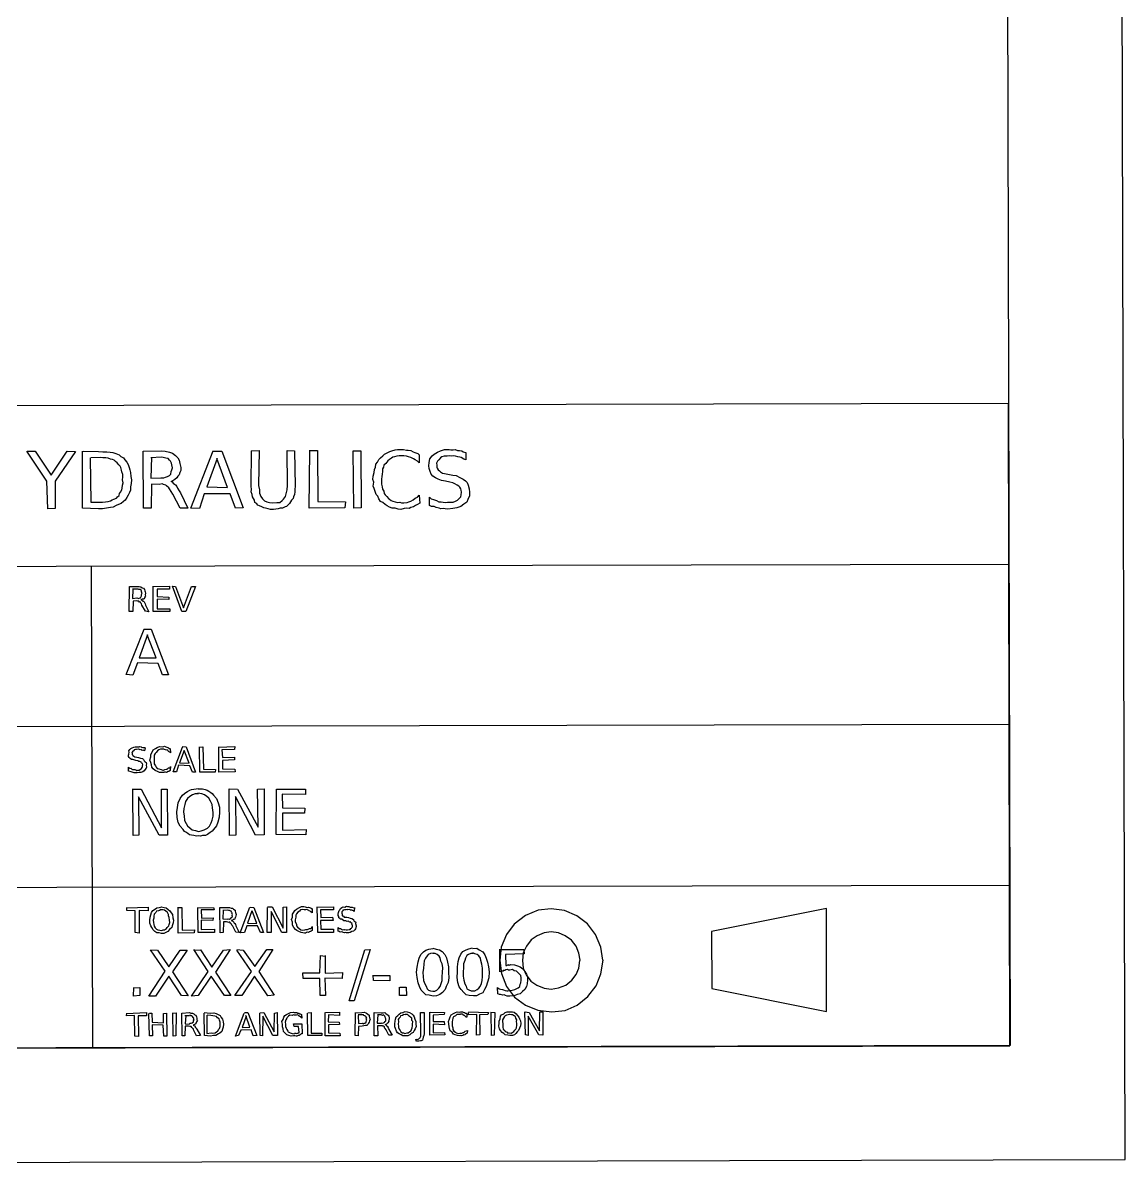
# Model space of a CAD drawing. Header units: millimetres. Extents: x 0 to 460, y -1 to 401.
# Drawn here: x 364.4 to 460.5, y -0.6 to 99.7 of the extents above; entities that cross this region are included whole.
import ezdxf

# ---------------------------------------------------------------- set-up
doc = ezdxf.new("R2010")
doc.units = ezdxf.units.MM

msp = doc.modelspace()

# ---------------------------------------------------------------- linework, layer by layer
for points in [[(0.5, -0.59), (460.47, 0.58), (459.48, 400.55), (-0.5, 399.41)], [(10.5, 9.49), (450.48, 10.55), (449.52, 390.55), (9.55, 389.45)], [(270.46, 10.08), (450.44, 10.51), (450.32, 66.51), (270.33, 66.1)], [(414.96, 17.97), (414.78, 19.09), (414.31, 20.2), (413.6, 21.14), (412.67, 21.83), (411.6, 22.31), (410.44, 22.45), (409.3, 22.32), (408.2, 21.87), (407.23, 21.1), (406.54, 20.22), (406.08, 19.1), (405.97, 17.93), (406.1, 16.8), (406.55, 15.68), (407.25, 14.75), (408.22, 14.05), (409.29, 13.61), (410.49, 13.47), (411.65, 13.59), (412.72, 14.03), (413.63, 14.8), (414.38, 15.72), (414.78, 16.79), (414.98, 17.96)], [(424.45, 15.49), (434.46, 13.49), (434.44, 22.48), (424.41, 20.48)], [(412.98, 17.96), (412.85, 18.59), (412.63, 19.18), (412.22, 19.7), (411.67, 20.08), (411.08, 20.34), (410.44, 20.45), (409.82, 20.35), (409.22, 20.08), (408.69, 19.73), (408.29, 19.2), (408, 18.61), (407.94, 17.94), (408.01, 17.28), (408.25, 16.68), (408.66, 16.15), (409.19, 15.78), (409.83, 15.53), (410.43, 15.43), (411.08, 15.55), (411.72, 15.79), (412.25, 16.21), (412.63, 16.72), (412.87, 17.27), (412.94, 17.94)]]:
    msp.add_lwpolyline(points, close=True)
for points in [[(364.77, 62.36), (365.46, 62.36), (366.85, 60.25), (368.26, 62.35), (368.98, 62.32), (367.2, 59.75), (367.19, 57.36), (366.55, 57.32), (366.48, 59.75), (364.74, 62.34)], [(369.63, 62.36), (370.98, 62.33), (371.36, 62.31), (371.71, 62.3), (371.99, 62.27), (372.24, 62.23), (372.49, 62.14), (372.78, 62.04), (372.93, 61.9), (373.16, 61.76), (373.28, 61.59), (373.45, 61.4), (373.57, 61.2), (373.64, 60.94), (373.7, 60.74), (373.78, 60.49), (373.8, 60.14), (373.85, 59.85), (373.83, 59.54), (373.77, 59.25), (373.76, 58.95), (373.68, 58.75), (373.56, 58.52), (373.45, 58.3), (373.31, 58.09), (373.16, 57.97), (372.96, 57.78), (372.73, 57.7), (372.52, 57.61), (372.27, 57.47), (372.02, 57.44), (371.69, 57.37), (371.33, 57.33), (370.98, 57.34), (369.6, 57.37), (369.58, 62.35)], [(377.3, 59.74), (377.4, 59.67), (377.48, 59.56), (377.6, 59.48), (377.7, 59.42), (377.8, 59.28), (377.87, 59.14), (378.02, 58.9), (378.14, 58.71), (378.78, 57.39), (378.1, 57.39), (377.46, 58.61), (377.32, 58.85), (377.18, 59.07), (377.1, 59.17), (376.92, 59.34), (376.85, 59.4), (376.66, 59.46), (376.53, 59.5), (376.28, 59.44), (375.59, 59.47), (375.58, 57.37), (374.89, 57.39), (374.88, 62.34), (376.43, 62.37), (376.8, 62.34), (377.17, 62.28), (377.44, 62.18), (377.69, 61.97), (377.9, 61.78), (378.02, 61.58), (378.08, 61.29), (378.16, 60.94), (378.15, 60.68), (378.07, 60.49), (378.01, 60.28), (377.91, 60.17), (377.81, 60.02), (377.64, 59.87), (377.47, 59.77), (377.29, 59.69)], [(380.92, 62.35), (381.72, 62.34), (383.6, 57.4), (382.91, 57.37), (382.47, 58.62), (380.19, 58.64), (379.8, 57.36), (379.04, 57.39), (380.98, 62.39)], [(384.3, 62.38), (384.99, 62.41), (384.93, 59.35), (385.02, 58.98), (385.03, 58.68), (385.12, 58.41), (385.28, 58.21), (385.44, 58.02), (385.65, 57.95), (385.89, 57.87), (386.18, 57.86), (386.53, 57.87), (386.8, 57.89), (386.99, 58.06), (387.11, 58.16), (387.27, 58.4), (387.34, 58.64), (387.42, 58.99), (387.45, 59.37), (387.43, 62.4), (388.07, 62.38), (388.12, 59.3), (388.1, 59), (388.1, 58.81), (388.08, 58.57), (387.97, 58.37), (387.94, 58.24), (387.81, 58.07), (387.71, 57.95), (387.64, 57.78), (387.49, 57.64), (387.38, 57.54), (387.24, 57.49), (387.02, 57.38), (386.82, 57.37), (386.64, 57.33), (386.45, 57.3), (386.23, 57.27), (385.98, 57.28), (385.78, 57.32), (385.54, 57.38), (385.4, 57.42), (385.23, 57.49), (385.03, 57.58), (384.87, 57.64), (384.77, 57.76), (384.62, 57.89), (384.59, 58.08), (384.48, 58.24), (384.42, 58.38), (384.37, 58.57), (384.3, 58.81), (384.32, 59.01), (384.29, 59.29), (384.31, 62.39)], [(389.34, 62.4), (390.06, 62.4), (390.09, 57.96), (392.51, 57.95), (392.46, 57.4), (389.36, 57.39), (389.39, 62.41)], [(393.19, 62.38), (393.84, 62.39), (393.87, 57.41), (393.23, 57.37), (393.19, 62.38)], [(398.94, 62.03), (398.94, 61.33), (398.78, 61.49), (398.6, 61.59), (398.44, 61.69), (398.22, 61.8), (398.02, 61.85), (397.82, 61.93), (397.61, 61.96), (397.45, 61.96), (397.18, 61.96), (396.98, 61.91), (396.8, 61.85), (396.63, 61.83), (396.51, 61.73), (396.36, 61.64), (396.19, 61.52), (396.12, 61.4), (396.02, 61.29), (395.87, 61.13), (395.82, 60.97), (395.75, 60.8), (395.74, 60.57), (395.7, 60.35), (395.68, 60.14), (395.66, 59.92), (395.65, 59.68), (395.65, 59.47), (395.7, 59.25), (395.74, 59.03), (395.86, 58.86), (395.88, 58.66), (395.98, 58.55), (396.11, 58.39), (396.26, 58.24), (396.35, 58.16), (396.49, 58.05), (396.64, 57.98), (396.85, 57.93), (397.04, 57.89), (397.24, 57.91), (397.4, 57.84), (397.61, 57.86), (397.88, 57.88), (398.04, 57.93), (398.21, 58), (398.41, 58.11), (398.6, 58.26), (398.8, 58.33), (398.95, 58.53), (398.98, 57.81), (398.78, 57.7), (398.61, 57.61), (398.43, 57.5), (398.2, 57.43), (398.05, 57.36), (397.81, 57.38), (397.63, 57.36), (397.35, 57.28), (397.11, 57.29), (396.83, 57.37), (396.58, 57.38), (396.36, 57.48), (396.16, 57.6), (395.98, 57.7), (395.78, 57.87), (395.57, 57.97), (395.42, 58.19), (395.33, 58.42), (395.18, 58.58), (395.1, 58.85), (395, 59.1), (394.94, 59.3), (394.98, 59.64), (394.9, 59.88), (394.92, 60.17), (395.01, 60.48), (395.04, 60.75), (395.12, 60.95), (395.17, 61.23), (395.3, 61.4), (395.43, 61.64), (395.57, 61.77), (395.76, 61.96), (395.92, 62.08), (396.15, 62.22), (396.39, 62.32), (396.56, 62.37), (396.84, 62.47), (397.06, 62.5), (397.4, 62.5), (397.58, 62.5), (397.82, 62.45), (397.99, 62.43), (398.22, 62.42), (398.4, 62.3), (398.57, 62.24), (398.81, 62.15), (398.93, 62.03)], [(402.99, 62.24), (403.01, 61.59), (402.84, 61.65), (402.6, 61.79), (402.47, 61.82), (402.31, 61.86), (402.11, 61.92), (401.94, 61.94), (401.79, 61.93), (401.6, 61.95), (401.38, 61.92), (401.11, 61.93), (400.91, 61.85), (400.79, 61.76), (400.65, 61.59), (400.53, 61.48), (400.45, 61.31), (400.48, 61.13), (400.49, 60.97), (400.51, 60.86), (400.59, 60.73), (400.7, 60.63), (400.81, 60.54), (400.97, 60.45), (401.14, 60.41), (401.43, 60.35), (401.86, 60.25), (402.16, 60.22), (402.48, 60.07), (402.77, 59.92), (402.98, 59.76), (403.12, 59.61), (403.22, 59.38), (403.3, 59.08), (403.33, 58.78), (403.31, 58.47), (403.19, 58.15), (403.08, 57.92), (402.83, 57.72), (402.56, 57.52), (402.23, 57.41), (401.87, 57.36), (401.44, 57.29), (401.21, 57.33), (401.05, 57.36), (400.82, 57.34), (400.67, 57.38), (400.42, 57.44), (400.25, 57.53), (400, 57.53), (399.83, 57.63), (399.84, 58.35), (399.99, 58.21), (400.19, 58.14), (400.45, 58.04), (400.65, 57.95), (400.85, 57.94), (401.02, 57.91), (401.24, 57.87), (401.4, 57.9), (401.64, 57.9), (401.89, 57.92), (402.1, 57.99), (402.28, 58.08), (402.42, 58.23), (402.56, 58.38), (402.61, 58.56), (402.64, 58.77), (402.6, 58.94), (402.56, 59.06), (402.49, 59.21), (402.4, 59.3), (402.25, 59.39), (402.05, 59.5), (401.88, 59.6), (401.62, 59.64), (401.22, 59.75), (400.87, 59.8), (400.6, 59.91), (400.35, 60.03), (400.14, 60.17), (399.99, 60.36), (399.9, 60.58), (399.8, 60.83), (399.78, 61.08), (399.82, 61.37), (399.88, 61.7), (400.06, 61.95), (400.25, 62.1), (400.52, 62.27), (400.81, 62.38), (401.15, 62.5), (401.55, 62.49), (401.7, 62.48), (401.9, 62.46), (402.06, 62.51), (402.27, 62.42), (402.45, 62.41), (402.65, 62.39), (402.78, 62.29), (402.99, 62.23)], [(370.26, 61.76), (370.31, 57.9), (371.13, 57.9), (371.34, 57.91), (371.6, 57.95), (371.82, 57.97), (372.03, 58.01), (372.18, 58.11), (372.33, 58.17), (372.54, 58.26), (372.65, 58.38), (372.77, 58.49), (372.82, 58.67), (372.9, 58.77), (373.02, 58.97), (373.04, 59.14), (373.06, 59.38), (373.12, 59.6), (373.08, 59.86), (373.11, 60.08), (373.09, 60.31), (373.02, 60.56), (373, 60.69), (372.94, 60.92), (372.87, 61.06), (372.76, 61.17), (372.61, 61.35), (372.46, 61.46), (372.35, 61.56), (372.2, 61.62), (372.03, 61.66), (371.82, 61.73), (371.62, 61.77), (371.37, 61.77), (371.14, 61.8), (370.3, 61.77)], [(375.6, 61.82), (375.55, 60), (376.41, 60.02), (376.67, 60.04), (376.83, 60.1), (377.01, 60.15), (377.18, 60.23), (377.29, 60.35), (377.33, 60.57), (377.37, 60.72), (377.43, 60.89), (377.36, 61.16), (377.35, 61.32), (377.27, 61.48), (377.17, 61.57), (377.04, 61.71), (376.85, 61.73), (376.63, 61.79), (376.44, 61.83), (375.55, 61.77)], [(381.34, 61.71), (380.42, 59.23), (382.24, 59.19), (381.31, 61.71)], [(270.38, 52.11), (450.34, 52.51)], [(370.48, 10.32), (370.38, 52.34)], [(374.74, 49.41), (374.74, 49.39), (374.82, 49.34), (374.85, 49.28), (374.91, 49.27), (374.96, 49.22), (375.01, 49.11), (375.04, 49.04), (375.07, 48.93), (375.37, 48.34), (375.08, 48.39), (374.76, 48.92), (374.74, 49.03), (374.68, 49.1), (374.65, 49.2), (374.56, 49.2), (374.51, 49.26), (374.48, 49.27), (374.38, 49.28), (374.26, 49.29), (374, 49.28), (373.98, 48.37), (373.64, 48.38), (373.67, 50.55), (374.31, 50.54), (374.53, 50.56), (374.67, 50.51), (374.79, 50.43), (374.89, 50.4), (374.99, 50.3), (375.02, 50.18), (375.06, 50.08), (375.09, 49.96), (375.05, 49.83), (375.08, 49.7), (375.03, 49.64), (375.01, 49.59), (374.94, 49.49), (374.89, 49.45), (374.81, 49.44), (374.68, 49.36)], [(373.97, 50.28), (373.95, 49.5), (374.32, 49.55), (374.46, 49.51), (374.53, 49.54), (374.63, 49.57), (374.66, 49.66), (374.71, 49.68), (374.74, 49.74), (374.74, 49.81), (374.77, 49.95), (374.78, 50.01), (374.72, 50.1), (374.73, 50.15), (374.69, 50.23), (374.61, 50.28), (374.51, 50.29), (374.43, 50.31), (374.31, 50.32), (373.95, 50.32)], [(375.75, 50.55), (377.18, 50.57), (377.16, 50.31), (376.09, 50.33), (376.09, 49.67), (377.1, 49.63), (377.1, 49.42), (376.09, 49.44), (376.1, 48.6), (377.2, 48.6), (377.21, 48.37), (375.75, 48.36), (375.74, 50.58)], [(378.24, 48.38), (377.42, 50.59), (377.7, 50.55), (378.39, 48.68), (379.1, 50.56), (379.43, 50.54), (378.6, 48.36), (378.25, 48.36)], [(374.94, 46.83), (375.58, 46.84), (377.08, 42.85), (376.55, 42.84), (376.18, 43.85), (374.37, 43.89), (373.98, 42.82), (373.39, 42.88), (374.96, 46.83)], [(375.26, 46.34), (374.52, 44.34), (376, 44.32), (375.22, 46.33)], [(270.38, 38.13), (450.38, 38.55)], [(375.05, 36.48), (374.99, 36.21), (374.93, 36.26), (374.87, 36.28), (374.79, 36.26), (374.7, 36.34), (374.61, 36.32), (374.56, 36.33), (374.47, 36.38), (374.43, 36.37), (374.28, 36.33), (374.2, 36.33), (374.09, 36.32), (374.05, 36.23), (373.97, 36.19), (373.91, 36.12), (373.89, 36.09), (373.93, 36.01), (373.91, 35.89), (373.92, 35.89), (373.98, 35.83), (373.97, 35.8), (374.05, 35.76), (374.14, 35.69), (374.19, 35.69), (374.31, 35.67), (374.48, 35.64), (374.63, 35.58), (374.82, 35.55), (374.89, 35.47), (374.97, 35.36), (375.05, 35.27), (375.14, 35.2), (375.17, 35.09), (375.15, 34.98), (375.16, 34.81), (375.13, 34.71), (375.01, 34.56), (374.96, 34.48), (374.84, 34.4), (374.66, 34.34), (374.53, 34.34), (374.34, 34.3), (374.21, 34.29), (374.13, 34.29), (374.09, 34.31), (373.99, 34.32), (373.91, 34.37), (373.83, 34.38), (373.7, 34.41), (373.6, 34.45), (373.61, 34.79), (373.7, 34.69), (373.79, 34.7), (373.88, 34.63), (373.95, 34.59), (374.05, 34.59), (374.14, 34.59), (374.23, 34.56), (374.33, 34.52), (374.42, 34.53), (374.53, 34.55), (374.65, 34.62), (374.72, 34.65), (374.74, 34.69), (374.78, 34.78), (374.81, 34.83), (374.82, 34.95), (374.85, 35), (374.82, 35.11), (374.79, 35.13), (374.73, 35.17), (374.71, 35.23), (374.58, 35.29), (374.5, 35.28), (374.42, 35.36), (374.24, 35.37), (374.06, 35.43), (373.98, 35.47), (373.85, 35.48), (373.73, 35.55), (373.65, 35.63), (373.61, 35.72), (373.61, 35.85), (373.62, 35.94), (373.64, 36.12), (373.63, 36.21), (373.72, 36.34), (373.79, 36.42), (373.93, 36.48), (374.07, 36.55), (374.19, 36.56), (374.34, 36.57), (374.43, 36.57), (374.52, 36.58), (374.58, 36.61), (374.71, 36.58), (374.74, 36.55), (374.85, 36.51), (374.94, 36.52), (375.05, 36.52)], [(377.23, 36.42), (377.26, 36.05), (377.19, 36.12), (377.09, 36.17), (377.02, 36.27), (376.94, 36.27), (376.82, 36.31), (376.73, 36.33), (376.67, 36.38), (376.57, 36.38), (376.39, 36.37), (376.24, 36.31), (376.13, 36.22), (376, 36.09), (375.91, 35.98), (375.84, 35.85), (375.83, 35.68), (375.83, 35.49), (375.83, 35.26), (375.83, 35.1), (375.94, 34.91), (376, 34.79), (376.1, 34.68), (376.25, 34.64), (376.44, 34.6), (376.6, 34.53), (376.64, 34.55), (376.75, 34.6), (376.89, 34.62), (376.97, 34.61), (377.01, 34.65), (377.09, 34.75), (377.22, 34.75), (377.26, 34.87), (377.24, 34.51), (377.2, 34.47), (377.11, 34.43), (377.04, 34.42), (376.92, 34.34), (376.83, 34.35), (376.73, 34.36), (376.68, 34.32), (376.58, 34.34), (376.3, 34.34), (376.12, 34.41), (375.91, 34.5), (375.74, 34.65), (375.64, 34.8), (375.59, 35), (375.53, 35.21), (375.46, 35.42), (375.53, 35.71), (375.53, 35.91), (375.68, 36.15), (375.75, 36.31), (375.96, 36.44), (376.1, 36.51), (376.3, 36.61), (376.56, 36.58), (376.68, 36.61), (376.74, 36.62), (376.85, 36.56), (376.94, 36.55), (377.03, 36.51), (377.08, 36.49), (377.17, 36.43), (377.26, 36.38)], [(378.28, 36.6), (378.63, 36.58), (379.44, 34.35), (379.18, 34.36), (378.93, 34.92), (377.96, 34.96), (377.78, 34.38), (377.49, 34.38), (378.29, 36.55)], [(378.44, 36.25), (378.03, 35.19), (378.88, 35.15), (378.44, 36.24)], [(379.82, 36.55), (380.07, 36.57), (380.12, 34.61), (381.18, 34.6), (381.16, 34.37), (379.81, 34.36), (379.78, 36.57)], [(381.47, 36.54), (382.86, 36.6), (382.84, 36.34), (381.74, 36.32), (381.8, 35.65), (382.84, 35.68), (382.85, 35.43), (381.78, 35.39), (381.8, 34.65), (382.86, 34.63), (382.89, 34.39), (381.46, 34.37), (381.46, 36.56)], [(373.92, 32.87), (374.69, 32.89), (376.48, 29.5), (376.46, 32.88), (376.97, 32.89), (376.99, 28.87), (376.27, 28.88), (374.47, 32.22), (374.5, 28.87), (373.99, 28.84), (373.96, 32.82)], [(379.66, 32.92), (379.9, 32.92), (380.05, 32.9), (380.27, 32.85), (380.44, 32.79), (380.6, 32.71), (380.78, 32.59), (380.9, 32.51), (381, 32.35), (381.26, 32.07), (381.41, 31.69), (381.53, 31.31), (381.52, 30.88), (381.51, 30.45), (381.39, 30), (381.26, 29.69), (381.02, 29.36), (380.9, 29.23), (380.73, 29.09), (380.61, 29.01), (380.47, 28.94), (380.3, 28.84), (380.06, 28.83), (379.87, 28.79), (379.66, 28.8), (379.52, 28.77), (379.28, 28.85), (379.08, 28.86), (378.9, 28.91), (378.77, 29), (378.6, 29.13), (378.48, 29.19), (378.37, 29.35), (378.09, 29.64), (377.93, 29.98), (377.84, 30.41), (377.81, 30.89), (377.88, 31.28), (377.93, 31.69), (378.1, 32.08), (378.31, 32.35), (378.48, 32.5), (378.59, 32.59), (378.75, 32.69), (378.95, 32.8), (379.08, 32.85), (379.3, 32.89), (379.5, 32.9), (379.7, 32.93)], [(379.7, 32.48), (379.4, 32.47), (379.18, 32.39), (378.93, 32.23), (378.73, 32.06), (378.57, 31.81), (378.52, 31.53), (378.43, 31.2), (378.38, 30.88), (378.46, 30.54), (378.48, 30.16), (378.63, 29.89), (378.75, 29.67), (378.97, 29.49), (379.16, 29.34), (379.44, 29.28), (379.69, 29.2), (379.93, 29.26), (380.19, 29.32), (380.47, 29.48), (380.65, 29.65), (380.79, 29.93), (380.9, 30.17), (380.97, 30.53), (380.99, 30.85), (380.92, 31.26), (380.88, 31.55), (380.74, 31.84), (380.59, 32.1), (380.42, 32.23), (380.23, 32.39), (379.98, 32.46), (379.64, 32.53)], [(382.38, 32.9), (383.1, 32.87), (384.89, 29.56), (384.85, 32.88), (385.43, 32.9), (385.41, 28.91), (384.68, 28.86), (382.92, 32.24), (382.94, 28.87), (382.41, 28.85), (382.36, 32.9)], [(386.5, 32.88), (389.02, 32.89), (389.03, 32.41), (386.99, 32.43), (387.01, 31.24), (388.96, 31.23), (388.95, 30.79), (387.03, 30.79), (387.02, 29.31), (389.09, 29.35), (389.06, 28.9), (386.47, 28.92), (386.5, 32.88)], [(270.4, 24.12), (450.44, 24.52)], [(373.45, 22.53), (375.3, 22.58), (375.32, 22.28), (374.53, 22.29), (374.54, 20.33), (374.19, 20.39), (374.18, 22.28), (373.45, 22.29), (373.44, 22.57)], [(376.43, 22.61), (376.71, 22.55), (376.89, 22.54), (377.04, 22.4), (377.19, 22.27), (377.33, 22.1), (377.44, 21.94), (377.47, 21.67), (377.51, 21.47), (377.49, 21.22), (377.39, 20.97), (377.37, 20.81), (377.18, 20.64), (377.03, 20.46), (376.9, 20.41), (376.69, 20.3), (376.47, 20.3), (376.27, 20.34), (376.08, 20.36), (375.89, 20.48), (375.76, 20.61), (375.63, 20.82), (375.55, 20.96), (375.45, 21.18), (375.46, 21.46), (375.49, 21.71), (375.53, 21.91), (375.59, 22.12), (375.73, 22.31), (375.86, 22.39), (376.06, 22.54), (376.27, 22.56), (376.5, 22.63)], [(376.44, 22.39), (376.3, 22.31), (376.21, 22.27), (376.04, 22.24), (375.97, 22.13), (375.84, 21.97), (375.8, 21.8), (375.8, 21.63), (375.76, 21.47), (375.77, 21.26), (375.81, 21.08), (375.84, 20.93), (375.93, 20.79), (376.04, 20.67), (376.16, 20.62), (376.33, 20.58), (376.5, 20.55), (376.62, 20.6), (376.74, 20.61), (376.9, 20.73), (376.97, 20.82), (377.1, 20.95), (377.13, 21.09), (377.19, 21.25), (377.17, 21.47), (377.15, 21.68), (377.09, 21.82), (377.09, 21.96), (376.99, 22.12), (376.86, 22.25), (376.74, 22.33), (376.63, 22.37), (376.45, 22.36)], [(377.92, 22.56), (378.24, 22.56), (378.27, 20.59), (379.35, 20.62), (379.32, 20.34), (377.93, 20.33), (377.92, 22.59)], [(379.67, 22.54), (381.02, 22.55), (381.05, 22.35), (379.92, 22.35), (379.96, 21.64), (380.99, 21.67), (380.96, 21.43), (379.92, 21.45), (379.92, 20.64), (381.08, 20.66), (381.08, 20.39), (379.67, 20.39), (379.63, 22.57)], [(382.62, 21.38), (382.61, 21.41), (382.69, 21.39), (382.71, 21.34), (382.78, 21.28), (382.82, 21.19), (382.88, 21.16), (382.91, 21.08), (382.94, 20.96), (383.25, 20.38), (382.95, 20.4), (382.68, 20.94), (382.59, 21.01), (382.57, 21.11), (382.5, 21.18), (382.44, 21.27), (382.38, 21.28), (382.31, 21.26), (382.27, 21.27), (382.14, 21.31), (381.87, 21.3), (381.84, 20.37), (381.58, 20.36), (381.56, 22.56), (382.2, 22.55), (382.41, 22.57), (382.54, 22.5), (382.66, 22.51), (382.75, 22.42), (382.89, 22.32), (382.9, 22.25), (382.92, 22.12), (382.98, 21.95), (382.94, 21.84), (382.92, 21.72), (382.9, 21.69), (382.86, 21.57), (382.84, 21.51), (382.73, 21.51), (382.69, 21.45), (382.55, 21.44)], [(381.85, 22.32), (381.82, 21.56), (382.19, 21.54), (382.29, 21.56), (382.39, 21.54), (382.51, 21.63), (382.52, 21.66), (382.61, 21.71), (382.65, 21.76), (382.62, 21.85), (382.66, 21.95), (382.61, 22.07), (382.62, 22.1), (382.57, 22.15), (382.54, 22.24), (382.45, 22.28), (382.39, 22.3), (382.34, 22.3), (382.25, 22.32), (381.83, 22.3)], [(384.19, 22.59), (384.52, 22.56), (385.37, 20.37), (385.09, 20.38), (384.85, 20.95), (383.9, 20.96), (383.71, 20.38), (383.34, 20.36), (384.18, 22.6)], [(384.34, 22.26), (383.97, 21.2), (384.77, 21.16), (384.37, 22.26)], [(385.7, 22.61), (386.12, 22.61), (387.09, 20.77), (387.08, 22.58), (387.37, 22.62), (387.38, 20.39), (386.95, 20.39), (386.02, 22.22), (386.02, 20.39), (385.68, 20.37), (385.71, 22.55)], [(389.6, 22.46), (389.6, 22.09), (389.5, 22.19), (389.43, 22.24), (389.36, 22.26), (389.31, 22.31), (389.21, 22.35), (389.12, 22.39), (389.02, 22.35), (388.91, 22.37), (388.74, 22.39), (388.58, 22.35), (388.49, 22.23), (388.37, 22.16), (388.24, 22.02), (388.17, 21.88), (388.17, 21.72), (388.12, 21.49), (388.14, 21.31), (388.23, 21.11), (388.23, 20.96), (388.32, 20.84), (388.45, 20.76), (388.61, 20.62), (388.78, 20.59), (388.96, 20.61), (389.05, 20.63), (389.13, 20.64), (389.2, 20.65), (389.27, 20.68), (389.38, 20.72), (389.48, 20.74), (389.54, 20.78), (389.62, 20.89), (389.61, 20.56), (389.51, 20.5), (389.47, 20.48), (389.37, 20.43), (389.29, 20.38), (389.18, 20.41), (389.11, 20.37), (389.02, 20.33), (388.94, 20.33), (388.65, 20.38), (388.44, 20.46), (388.28, 20.55), (388.15, 20.64), (388, 20.81), (387.89, 21.03), (387.88, 21.27), (387.82, 21.52), (387.88, 21.73), (387.88, 21.97), (388.02, 22.14), (388.1, 22.31), (388.24, 22.42), (388.49, 22.55), (388.69, 22.64), (388.89, 22.66), (389.01, 22.61), (389.08, 22.58), (389.18, 22.57), (389.3, 22.6), (389.37, 22.56), (389.47, 22.52), (389.53, 22.49), (389.64, 22.42)], [(390.04, 22.59), (391.47, 22.62), (391.47, 22.37), (390.34, 22.36), (390.35, 21.69), (391.39, 21.72), (391.43, 21.42), (390.33, 21.42), (390.35, 20.67), (391.47, 20.66), (391.46, 20.38), (390.09, 20.37), (390.04, 22.61)], [(393.31, 22.55), (393.28, 22.21), (393.17, 22.29), (393.12, 22.3), (393.07, 22.32), (392.95, 22.33), (392.91, 22.36), (392.82, 22.38), (392.72, 22.36), (392.68, 22.4), (392.58, 22.37), (392.44, 22.36), (392.35, 22.32), (392.29, 22.34), (392.28, 22.27), (392.19, 22.17), (392.18, 22.11), (392.2, 22.07), (392.21, 21.99), (392.21, 21.88), (392.23, 21.84), (392.27, 21.84), (392.34, 21.8), (392.39, 21.72), (392.47, 21.73), (392.63, 21.71), (392.78, 21.68), (392.91, 21.64), (393.07, 21.6), (393.2, 21.51), (393.25, 21.41), (393.32, 21.34), (393.41, 21.28), (393.39, 21.16), (393.44, 20.97), (393.45, 20.89), (393.39, 20.7), (393.34, 20.62), (393.2, 20.5), (393.07, 20.48), (392.92, 20.37), (392.81, 20.36), (392.61, 20.34), (392.5, 20.38), (392.44, 20.36), (392.32, 20.39), (392.29, 20.4), (392.13, 20.43), (392.05, 20.42), (391.97, 20.46), (391.88, 20.51), (391.87, 20.81), (391.97, 20.72), (392.07, 20.73), (392.17, 20.66), (392.23, 20.62), (392.36, 20.64), (392.44, 20.61), (392.49, 20.63), (392.57, 20.62), (392.69, 20.61), (392.82, 20.63), (392.92, 20.64), (392.99, 20.73), (393.05, 20.75), (393.06, 20.81), (393.12, 20.88), (393.11, 21), (393.1, 21.04), (393.06, 21.14), (393.09, 21.2), (392.99, 21.21), (392.96, 21.3), (392.86, 21.29), (392.78, 21.38), (392.66, 21.35), (392.54, 21.41), (392.38, 21.41), (392.19, 21.53), (392.08, 21.54), (392.02, 21.6), (391.94, 21.67), (391.92, 21.78), (391.87, 21.87), (391.86, 21.98), (391.89, 22.13), (391.95, 22.3), (392.02, 22.35), (392.09, 22.46), (392.2, 22.57), (392.3, 22.63), (392.46, 22.6), (392.61, 22.67), (392.7, 22.65), (392.8, 22.64), (392.91, 22.59), (392.99, 22.58), (393.01, 22.58), (393.09, 22.6), (393.24, 22.54), (393.31, 22.52)], [(375.53, 18.88), (376.12, 18.84), (377.11, 17.4), (378.1, 18.85), (378.71, 18.83), (377.44, 16.95), (378.79, 14.85), (378.21, 14.88), (377.1, 16.56), (375.95, 14.83), (375.37, 14.83), (376.79, 17.02), (375.51, 18.87)], [(379.32, 18.85), (379.86, 18.87), (380.85, 17.36), (381.89, 18.85), (382.46, 18.9), (381.18, 16.92), (382.53, 14.9), (381.96, 14.88), (380.81, 16.56), (379.68, 14.89), (379.09, 14.83), (380.54, 16.97), (379.28, 18.89)], [(383.05, 18.9), (383.6, 18.85), (384.62, 17.41), (385.65, 18.89), (386.18, 18.89), (384.95, 16.98), (386.29, 14.92), (385.75, 14.86), (384.59, 16.56), (383.47, 14.88), (382.88, 14.88), (384.31, 16.98), (383.03, 18.85)], [(390.73, 18.36), (390.74, 16.83), (392.25, 16.88), (392.22, 16.36), (390.71, 16.39), (390.76, 14.9), (390.31, 14.89), (390.27, 16.37), (388.81, 16.36), (388.79, 16.86), (390.27, 16.87), (390.32, 18.36), (390.75, 18.31)], [(394.19, 18.87), (394.66, 18.91), (393.28, 14.42), (392.84, 14.42), (394.19, 18.87)], [(400.14, 19.02), (400.43, 18.93), (400.7, 18.86), (400.95, 18.73), (401.17, 18.47), (401.33, 18.17), (401.4, 17.78), (401.49, 17.39), (401.5, 16.9), (401.52, 16.43), (401.46, 16.03), (401.3, 15.68), (401.19, 15.4), (400.96, 15.16), (400.75, 14.96), (400.46, 14.87), (400.17, 14.84), (399.8, 14.91), (399.53, 14.94), (399.33, 15.12), (399.11, 15.35), (398.96, 15.66), (398.86, 15.99), (398.77, 16.45), (398.71, 16.92), (398.76, 17.36), (398.85, 17.83), (398.95, 18.13), (399.08, 18.46), (399.31, 18.68), (399.51, 18.85), (399.78, 18.93), (400.13, 18.98)], [(400.15, 18.59), (399.93, 18.54), (399.73, 18.46), (399.62, 18.35), (399.48, 18.15), (399.37, 17.92), (399.34, 17.63), (399.31, 17.28), (399.26, 16.89), (399.28, 16.55), (399.31, 16.2), (399.43, 15.91), (399.54, 15.71), (399.62, 15.47), (399.74, 15.35), (399.91, 15.3), (400.13, 15.26), (400.31, 15.26), (400.49, 15.35), (400.66, 15.52), (400.76, 15.67), (400.86, 15.94), (400.93, 16.18), (400.93, 16.54), (400.98, 16.9), (400.99, 17.33), (400.95, 17.64), (400.83, 17.89), (400.76, 18.18), (400.67, 18.32), (400.51, 18.46), (400.33, 18.55), (400.13, 18.54)], [(403.62, 18.99), (403.96, 19), (404.17, 18.86), (404.48, 18.7), (404.65, 18.44), (404.77, 18.14), (404.9, 17.78), (404.97, 17.4), (405.03, 16.94), (405, 16.43), (404.89, 16.04), (404.78, 15.68), (404.63, 15.41), (404.48, 15.13), (404.19, 15), (403.94, 14.86), (403.66, 14.87), (403.29, 14.89), (403.03, 14.95), (402.82, 15.15), (402.61, 15.4), (402.43, 15.65), (402.31, 16.03), (402.25, 16.46), (402.27, 16.95), (402.29, 17.4), (402.33, 17.84), (402.42, 18.18), (402.58, 18.48), (402.75, 18.71), (403.02, 18.86), (403.28, 18.97), (403.58, 19.03)], [(403.65, 18.56), (403.45, 18.56), (403.25, 18.46), (403.1, 18.36), (402.97, 18.14), (402.91, 17.95), (402.8, 17.66), (402.81, 17.34), (402.77, 16.91), (402.78, 16.56), (402.82, 16.21), (402.91, 15.89), (403.03, 15.7), (403.1, 15.48), (403.26, 15.39), (403.46, 15.29), (403.65, 15.28), (403.8, 15.29), (403.98, 15.41), (404.13, 15.52), (404.26, 15.68), (404.37, 15.93), (404.42, 16.19), (404.45, 16.53), (404.47, 16.9), (404.46, 17.28), (404.4, 17.62), (404.31, 17.95), (404.28, 18.15), (404.15, 18.34), (403.98, 18.45), (403.78, 18.52), (403.62, 18.6)], [(405.92, 18.91), (408.06, 18.91), (408.1, 18.51), (406.45, 18.46), (406.48, 17.51), (406.55, 17.51), (406.57, 17.5), (406.6, 17.56), (406.71, 17.54), (406.72, 17.59), (406.77, 17.54), (406.88, 17.56), (406.94, 17.6), (407.25, 17.56), (407.52, 17.48), (407.74, 17.38), (407.97, 17.2), (408.15, 16.98), (408.3, 16.76), (408.38, 16.48), (408.38, 16.24), (408.36, 15.9), (408.29, 15.67), (408.16, 15.41), (407.95, 15.24), (407.75, 15.03), (407.49, 14.97), (407.21, 14.87), (406.83, 14.83), (406.7, 14.84), (406.6, 14.84), (406.45, 14.88), (406.36, 14.93), (406.22, 14.91), (406.04, 14.98), (405.94, 14.98), (405.8, 15.03), (405.76, 15.57), (405.92, 15.48), (406.02, 15.44), (406.19, 15.41), (406.28, 15.38), (406.42, 15.32), (406.57, 15.3), (406.67, 15.3), (406.81, 15.31), (407.03, 15.35), (407.28, 15.4), (407.4, 15.46), (407.57, 15.56), (407.72, 15.68), (407.75, 15.87), (407.8, 15.99), (407.84, 16.21), (407.83, 16.44), (407.79, 16.62), (407.7, 16.72), (407.55, 16.88), (407.43, 17.02), (407.22, 17.04), (407.08, 17.14), (406.83, 17.09), (406.72, 17.11), (406.63, 17.14), (406.49, 17.12), (406.41, 17.06), (406.26, 17.07), (406.19, 16.99), (406.1, 17), (405.98, 16.96), (405.96, 18.92)], [(394.9, 16.64), (396.38, 16.62), (396.37, 16.16), (394.96, 16.2), (394.92, 16.66)], [(374.06, 15.55), (374.58, 15.57), (374.59, 14.89), (374.04, 14.83), (374.07, 15.57)], [(397.26, 15.62), (397.79, 15.61), (397.82, 14.9), (397.22, 14.9), (397.23, 15.62)], [(373.43, 13.33), (375.17, 13.39), (375.17, 13.12), (374.44, 13.12), (374.47, 11.32), (374.15, 11.35), (374.13, 13.14), (373.43, 13.11), (373.44, 13.35)], [(375.43, 13.36), (375.64, 13.35), (375.65, 12.56), (376.64, 12.51), (376.66, 13.33), (376.91, 13.34), (376.94, 11.35), (376.67, 11.34), (376.63, 12.3), (375.67, 12.33), (375.68, 11.37), (375.42, 11.36), (375.37, 13.33)], [(377.46, 13.35), (377.75, 13.38), (377.73, 11.37), (377.49, 11.33), (377.46, 13.37)], [(379.22, 12.3), (379.27, 12.3), (379.29, 12.26), (379.38, 12.23), (379.4, 12.16), (379.41, 12.12), (379.49, 12.07), (379.52, 11.99), (379.55, 11.95), (379.87, 11.39), (379.53, 11.36), (379.26, 11.9), (379.26, 11.97), (379.21, 12.02), (379.13, 12.11), (379.11, 12.11), (379.07, 12.18), (378.99, 12.17), (378.94, 12.19), (378.82, 12.22), (378.53, 12.21), (378.52, 11.37), (378.27, 11.38), (378.26, 13.35), (378.91, 13.39), (379.02, 13.34), (379.18, 13.35), (379.3, 13.29), (379.39, 13.21), (379.46, 13.17), (379.53, 13.03), (379.56, 12.91), (379.54, 12.76), (379.6, 12.72), (379.53, 12.59), (379.49, 12.52), (379.47, 12.45), (379.46, 12.43), (379.36, 12.36), (379.3, 12.33), (379.24, 12.29)], [(378.58, 13.13), (378.55, 12.43), (378.89, 12.4), (378.98, 12.47), (379.06, 12.47), (379.16, 12.49), (379.16, 12.5), (379.26, 12.6), (379.27, 12.61), (379.27, 12.72), (379.31, 12.76), (379.26, 12.86), (379.29, 12.91), (379.24, 12.98), (379.18, 13.06), (379.11, 13.12), (379.03, 13.1), (378.95, 13.17), (378.91, 13.12), (378.52, 13.12)], [(380.19, 13.4), (380.72, 13.34), (381.04, 13.38), (381.23, 13.33), (381.41, 13.23), (381.59, 13.15), (381.68, 12.96), (381.79, 12.82), (381.85, 12.6), (381.87, 12.38), (381.85, 12.13), (381.79, 11.94), (381.72, 11.75), (381.57, 11.6), (381.43, 11.53), (381.22, 11.41), (381.02, 11.4), (380.75, 11.35), (380.21, 11.39), (380.19, 13.35)], [(380.42, 13.18), (380.43, 11.58), (380.79, 11.62), (380.95, 11.6), (381.14, 11.63), (381.26, 11.71), (381.37, 11.77), (381.44, 11.92), (381.54, 12.01), (381.59, 12.18), (381.59, 12.4), (381.6, 12.55), (381.53, 12.74), (381.5, 12.84), (381.35, 12.93), (381.28, 13.05), (381.11, 13.07), (380.94, 13.11), (380.78, 13.14), (380.44, 13.17)], [(383.7, 13.41), (384, 13.39), (384.78, 11.41), (384.46, 11.36), (384.29, 11.9), (383.38, 11.86), (383.18, 11.39), (382.93, 11.35), (383.67, 13.36)], [(383.85, 13.08), (383.5, 12.09), (384.18, 12.12), (383.83, 13.14)], [(385.04, 13.38), (385.39, 13.39), (386.29, 11.73), (386.32, 13.36), (386.56, 13.41), (386.58, 11.41), (386.17, 11.39), (385.31, 13.07), (385.29, 11.36), (385.08, 11.41), (385.04, 13.35)], [(388.47, 11.66), (388.43, 12.18), (388.04, 12.19), (387.99, 12.41), (388.72, 12.43), (388.73, 11.55), (388.65, 11.53), (388.57, 11.46), (388.48, 11.41), (388.4, 11.41), (388.27, 11.35), (388.21, 11.35), (388.11, 11.36), (387.99, 11.38), (387.77, 11.33), (387.58, 11.41), (387.4, 11.47), (387.24, 11.6), (387.12, 11.76), (387.07, 11.97), (387.01, 12.15), (387.01, 12.4), (386.97, 12.61), (387.08, 12.8), (387.15, 13), (387.22, 13.14), (387.37, 13.24), (387.59, 13.35), (387.72, 13.41), (387.99, 13.43), (388.05, 13.41), (388.16, 13.39), (388.28, 13.39), (388.36, 13.35), (388.45, 13.34), (388.5, 13.29), (388.57, 13.3), (388.68, 13.22), (388.7, 12.92), (388.63, 13), (388.51, 13.07), (388.47, 13.09), (388.38, 13.17), (388.29, 13.19), (388.21, 13.18), (388.07, 13.18), (387.97, 13.19), (387.85, 13.15), (387.66, 13.17), (387.54, 13.09), (387.44, 12.98), (387.39, 12.9), (387.31, 12.75), (387.26, 12.57), (387.27, 12.4), (387.28, 12.17), (387.34, 12.05), (387.41, 11.92), (387.48, 11.77), (387.53, 11.71), (387.68, 11.62), (387.85, 11.56), (388.03, 11.54), (388.07, 11.61), (388.16, 11.59), (388.19, 11.61), (388.27, 11.57), (388.33, 11.61), (388.39, 11.6), (388.45, 11.67), (388.49, 11.65)], [(389.23, 13.38), (389.52, 13.41), (389.53, 11.61), (390.46, 11.6), (390.45, 11.4), (389.23, 11.41), (389.2, 13.36)], [(390.78, 13.41), (391.99, 13.42), (391.99, 13.15), (391.02, 13.19), (390.99, 12.59), (391.96, 12.57), (392, 12.35), (391.03, 12.32), (391.04, 11.64), (392.03, 11.6), (392.04, 11.36), (390.74, 11.36), (390.73, 13.4)], [(393.36, 13.38), (393.94, 13.4), (394.13, 13.42), (394.28, 13.38), (394.34, 13.34), (394.46, 13.26), (394.58, 13.18), (394.57, 13.09), (394.62, 12.95), (394.66, 12.83), (394.62, 12.68), (394.59, 12.55), (394.53, 12.46), (394.47, 12.36), (394.37, 12.26), (394.26, 12.28), (394.12, 12.23), (393.97, 12.21), (393.64, 12.19), (393.62, 11.38), (393.37, 11.41), (393.39, 13.41)], [(393.63, 13.15), (393.66, 12.45), (393.99, 12.46), (394.05, 12.42), (394.14, 12.47), (394.21, 12.47), (394.29, 12.54), (394.32, 12.56), (394.33, 12.62), (394.38, 12.73), (394.33, 12.82), (394.36, 12.92), (394.31, 12.99), (394.33, 13.02), (394.23, 13.07), (394.21, 13.12), (394.12, 13.15), (394.07, 13.19), (393.99, 13.2), (393.62, 13.2)], [(395.96, 12.37), (396.03, 12.32), (396.06, 12.33), (396.1, 12.24), (396.14, 12.22), (396.21, 12.18), (396.21, 12.09), (396.25, 12.01), (396.28, 11.93), (396.57, 11.43), (396.29, 11.42), (396.05, 11.9), (395.98, 12.01), (395.92, 12.06), (395.91, 12.14), (395.83, 12.21), (395.76, 12.22), (395.75, 12.25), (395.63, 12.24), (395.57, 12.25), (395.3, 12.24), (395.32, 11.38), (395.01, 11.38), (395.01, 13.41), (395.61, 13.38), (395.81, 13.38), (395.94, 13.39), (396.04, 13.32), (396.15, 13.24), (396.24, 13.16), (396.29, 13.07), (396.31, 13), (396.33, 12.84), (396.28, 12.71), (396.27, 12.69), (396.28, 12.62), (396.19, 12.51), (396.17, 12.47), (396.09, 12.39), (396.04, 12.37), (395.94, 12.34)], [(395.32, 13.2), (395.27, 12.46), (395.65, 12.48), (395.71, 12.49), (395.78, 12.48), (395.88, 12.54), (395.93, 12.57), (395.95, 12.62), (396.02, 12.69), (396.03, 12.77), (396.02, 12.86), (395.98, 12.92), (396.01, 12.95), (395.94, 13.07), (395.91, 13.11), (395.87, 13.17), (395.83, 13.19), (395.73, 13.15), (395.63, 13.19), (395.31, 13.2)], [(397.7, 13.48), (397.89, 13.45), (398.09, 13.41), (398.3, 13.28), (398.41, 13.16), (398.51, 13.04), (398.57, 12.81), (398.64, 12.62), (398.65, 12.39), (398.67, 12.17), (398.58, 11.99), (398.49, 11.82), (398.41, 11.67), (398.25, 11.56), (398.12, 11.47), (397.96, 11.37), (397.73, 11.37), (397.51, 11.37), (397.38, 11.47), (397.18, 11.54), (397.04, 11.64), (396.96, 11.77), (396.88, 12.01), (396.81, 12.16), (396.81, 12.41), (396.84, 12.66), (396.86, 12.81), (396.94, 13.02), (397.08, 13.14), (397.2, 13.27), (397.35, 13.38), (397.51, 13.41), (397.73, 13.48)], [(397.73, 13.2), (397.61, 13.24), (397.48, 13.15), (397.32, 13.12), (397.29, 13.01), (397.17, 12.87), (397.1, 12.78), (397.13, 12.61), (397.1, 12.39), (397.13, 12.21), (397.14, 12.09), (397.2, 11.94), (397.27, 11.83), (397.33, 11.72), (397.48, 11.63), (397.56, 11.63), (397.7, 11.56), (397.89, 11.62), (397.97, 11.64), (398.11, 11.75), (398.2, 11.79), (398.27, 11.92), (398.32, 12.07), (398.36, 12.25), (398.36, 12.4), (398.38, 12.61), (398.31, 12.72), (398.29, 12.91), (398.2, 12.98), (398.07, 13.08), (397.98, 13.17), (397.9, 13.23), (397.72, 13.23)], [(399.06, 13.4), (399.38, 13.39), (399.37, 11.53), (399.34, 11.39), (399.29, 11.24), (399.25, 11.11), (399.22, 11), (399.12, 10.94), (399.04, 10.92), (398.9, 10.9), (398.76, 10.89), (398.69, 10.87), (398.65, 11.07), (398.74, 11.06), (398.84, 11.07), (398.9, 11.1), (398.97, 11.17), (399.01, 11.2), (399.03, 11.23), (399.09, 11.34), (399.07, 11.42), (399.08, 11.58), (399.04, 13.4)], [(399.92, 13.44), (401.15, 13.39), (401.12, 13.22), (400.17, 13.17), (400.17, 12.63), (401.12, 12.63), (401.14, 12.34), (400.17, 12.38), (400.17, 11.64), (401.15, 11.67), (401.18, 11.45), (399.87, 11.42), (399.86, 13.44)], [(403.09, 13.28), (403.1, 12.99), (403.02, 13.01), (402.96, 13.08), (402.89, 13.14), (402.79, 13.14), (402.77, 13.19), (402.69, 13.26), (402.55, 13.26), (402.51, 13.24), (402.34, 13.23), (402.22, 13.22), (402.11, 13.1), (401.94, 13.02), (401.87, 12.9), (401.85, 12.74), (401.8, 12.62), (401.8, 12.41), (401.81, 12.25), (401.86, 12.08), (401.88, 11.93), (401.96, 11.79), (402.11, 11.7), (402.17, 11.62), (402.37, 11.58), (402.47, 11.61), (402.56, 11.59), (402.66, 11.61), (402.76, 11.67), (402.8, 11.66), (402.9, 11.72), (402.95, 11.78), (403.05, 11.8), (403.14, 11.84), (403.12, 11.6), (403.02, 11.55), (402.96, 11.52), (402.92, 11.43), (402.83, 11.45), (402.74, 11.39), (402.63, 11.37), (402.58, 11.41), (402.49, 11.37), (402.27, 11.39), (402.07, 11.45), (401.94, 11.51), (401.8, 11.69), (401.65, 11.81), (401.59, 12.01), (401.55, 12.16), (401.52, 12.42), (401.49, 12.62), (401.57, 12.86), (401.65, 13.03), (401.73, 13.2), (401.92, 13.33), (402.09, 13.4), (402.24, 13.45), (402.47, 13.44), (402.57, 13.47), (402.66, 13.46), (402.7, 13.45), (402.82, 13.4), (402.91, 13.4), (402.96, 13.36), (403.03, 13.34), (403.12, 13.26)], [(403.25, 13.46), (404.97, 13.41), (404.92, 13.22), (404.21, 13.2), (404.22, 11.45), (403.94, 11.42), (403.97, 13.23), (403.24, 13.19), (403.23, 13.41)], [(405.18, 13.43), (405.52, 13.41), (405.46, 11.44), (405.24, 11.41), (405.22, 13.42)], [(406.85, 13.46), (407.06, 13.47), (407.23, 13.42), (407.38, 13.29), (407.49, 13.16), (407.62, 13.01), (407.69, 12.85), (407.77, 12.67), (407.79, 12.45), (407.77, 12.24), (407.67, 12.03), (407.6, 11.84), (407.48, 11.71), (407.35, 11.58), (407.24, 11.46), (407.07, 11.4), (406.83, 11.39), (406.67, 11.44), (406.42, 11.45), (406.31, 11.56), (406.18, 11.67), (406.03, 11.84), (405.94, 11.97), (405.89, 12.22), (405.91, 12.46), (405.91, 12.65), (406, 12.86), (406.02, 13.07), (406.12, 13.19), (406.32, 13.3), (406.43, 13.4), (406.62, 13.45), (406.81, 13.45)], [(406.81, 13.22), (406.7, 13.2), (406.55, 13.16), (406.44, 13.12), (406.37, 13.06), (406.28, 12.92), (406.21, 12.77), (406.2, 12.62), (406.22, 12.41), (406.22, 12.23), (406.23, 12.12), (406.27, 11.95), (406.4, 11.83), (406.44, 11.74), (406.6, 11.69), (406.66, 11.6), (406.82, 11.63), (406.95, 11.59), (407.11, 11.68), (407.18, 11.76), (407.27, 11.85), (407.36, 11.95), (407.43, 12.06), (407.45, 12.29), (407.44, 12.44), (407.43, 12.62), (407.45, 12.75), (407.36, 12.92), (407.33, 13.05), (407.23, 13.11), (407.08, 13.19), (406.99, 13.21), (406.85, 13.22)], [(408.17, 13.47), (408.52, 13.41), (409.44, 11.8), (409.46, 13.45), (409.72, 13.47), (409.73, 11.44), (409.36, 11.45), (408.44, 13.09), (408.45, 11.41), (408.22, 11.47), (408.16, 13.45)]]:
    msp.add_lwpolyline(points)

doc.saveas('drawing.dxf')
